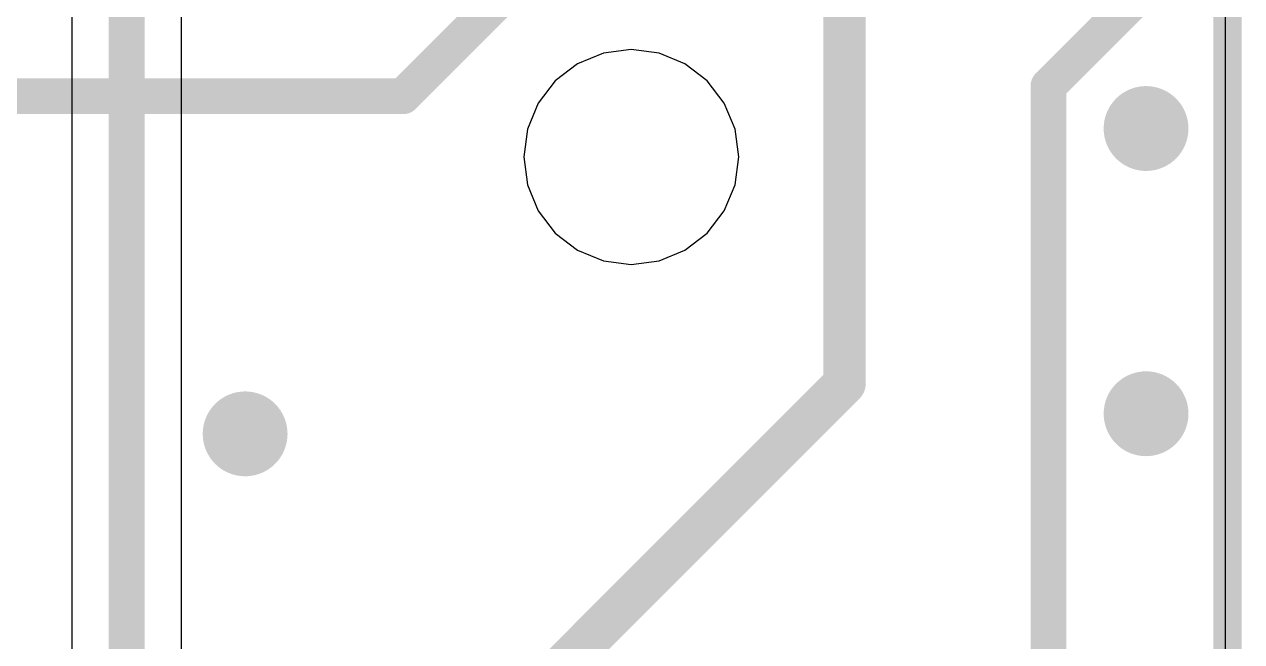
# Model space of a CAD drawing. Header units: millimetres. Extents: x 2.44 to 5.37, y 2.91 to 4.14.
# Drawn here: x 4.7865 to 5.1256, y 3.5032 to 3.675 of the extents above; entities that cross this region are included whole.
import ezdxf

# ---------------------------------------------------------------- set-up
doc = ezdxf.new("R2010")
doc.units = ezdxf.units.MM
doc.header["$MEASUREMENT"] = 0
for name, color, linetype in [('BottomLayer', 5, 'Continuous'), ('BottomOverlay', 54, 'Continuous'), ('MidLayer1', 16, 'Continuous'), ('MidLayer2', 76, 'Continuous'), ('MultiLayer', 9, 'Continuous'), ('TopLayer', 1, 'Continuous'), ('TopOverlay', 2, 'Continuous'), ('ViaHoleLayer', 16, 'Continuous')]:
    doc.layers.add(name, color=color, linetype=linetype)

# ---------------------------------------------------------------- blocks, each defined once
blk = doc.blocks.new('TFC____42')
at = {"layer": 'TopOverlay', "const_width": 0.01}
for points in [[(0.29182, 0.11982), (0.33382, 0.16182)], [(0.29182, -0.30312), (0.29182, 0.11982)]]:
    blk.add_lwpolyline(points, dxfattribs=at)
at = {"layer": 'TopOverlay', "const_width": 0.005}
blk.add_lwpolyline([(0.28932, 0.11982, 1), (0.29432, 0.11982, 1)], format="xyb", close=True, dxfattribs=at)
blk.add_lwpolyline([(0.28932, 0.11982, 1), (0.29432, 0.11982, 1)], format="xyb", close=True, dxfattribs=at)
blk = doc.blocks.new('ESP32_WROVER_B_50')
at = {"layer": 'BottomOverlay', "const_width": 0.00787}
blk.add_lwpolyline([(0, -0.95669), (0.70866, -0.95669)], dxfattribs=at)

msp = doc.modelspace()

# ---------------------------------------------------------------- linework, layer by layer
at = {"layer": 'BottomLayer'}
for p, q in [((5.121, 3.812), (5.121, 2.91224)), ((5.121, 3.812), (5.121, 2.99953)), ((4.79971, 3.76233), (4.79971, 3.41433)), ((4.83029, 3.408), (4.83029, 3.76233)), ((4.94782, 3.667), (4.9406, 3.66401)), ((4.95557, 3.66802), (4.94782, 3.667)), ((4.96332, 3.667), (4.95557, 3.66802)), ((4.97054, 3.66401), (4.96332, 3.667)), ((4.9406, 3.66401), (4.9344, 3.65925)), ((4.97674, 3.65925), (4.97054, 3.66401)), ((4.9344, 3.65925), (4.92964, 3.65305)), ((4.9815, 3.65305), (4.97674, 3.65925)), ((4.92964, 3.65305), (4.92665, 3.64583)), ((4.98449, 3.64583), (4.9815, 3.65305)), ((4.92665, 3.64583), (4.92563, 3.63808)), ((4.98551, 3.63808), (4.98449, 3.64583)), ((4.92563, 3.63808), (4.92665, 3.63033)), ((4.98449, 3.63033), (4.98551, 3.63808)), ((4.92665, 3.63033), (4.92964, 3.62311)), ((4.9815, 3.62311), (4.98449, 3.63033)), ((4.92964, 3.62311), (4.9344, 3.61691)), ((4.97674, 3.61691), (4.9815, 3.62311)), ((4.9344, 3.61691), (4.9406, 3.61215)), ((4.97054, 3.61215), (4.97674, 3.61691)), ((4.9406, 3.61215), (4.94782, 3.60916)), ((4.96332, 3.60916), (4.97054, 3.61215)), ((4.94782, 3.60916), (4.95557, 3.60814)), ((4.95557, 3.60814), (4.96332, 3.60916))]:
    msp.add_line(p, q, dxfattribs=at)
at = {"layer": 'BottomLayer', "const_width": 0.01}
msp.add_lwpolyline([(4.815, 3.408), (4.815, 3.8117)], dxfattribs=at)
at = {"layer": 'BottomLayer', "const_width": 0.01181}
for points in [[(5.09309, 3.646, 1), (5.10491, 3.646, 1)], [(5.09309, 3.5666, 1), (5.10491, 3.5666, 1)], [(4.84209, 3.561, 1), (4.85391, 3.561, 1)]]:
    msp.add_lwpolyline(points, format="xyb", close=True, dxfattribs=at)
at = {"layer": 'MidLayer1'}
for p, q in [((5.121, 3.812), (5.121, 2.91224)), ((5.121, 3.812), (5.121, 2.99953)), ((4.94782, 3.667), (4.9406, 3.66401)), ((4.95557, 3.66802), (4.94782, 3.667)), ((4.96332, 3.667), (4.95557, 3.66802)), ((4.97054, 3.66401), (4.96332, 3.667)), ((4.9406, 3.66401), (4.9344, 3.65925)), ((4.97674, 3.65925), (4.97054, 3.66401)), ((4.9344, 3.65925), (4.92964, 3.65305)), ((4.9815, 3.65305), (4.97674, 3.65925)), ((4.92964, 3.65305), (4.92665, 3.64583)), ((4.98449, 3.64583), (4.9815, 3.65305)), ((4.92665, 3.64583), (4.92563, 3.63808)), ((4.98551, 3.63808), (4.98449, 3.64583)), ((4.92563, 3.63808), (4.92665, 3.63033)), ((4.98449, 3.63033), (4.98551, 3.63808)), ((4.92665, 3.63033), (4.92964, 3.62311)), ((4.9815, 3.62311), (4.98449, 3.63033)), ((4.92964, 3.62311), (4.9344, 3.61691)), ((4.97674, 3.61691), (4.9815, 3.62311)), ((4.9344, 3.61691), (4.9406, 3.61215)), ((4.97054, 3.61215), (4.97674, 3.61691)), ((4.9406, 3.61215), (4.94782, 3.60916)), ((4.96332, 3.60916), (4.97054, 3.61215)), ((4.94782, 3.60916), (4.95557, 3.60814)), ((4.95557, 3.60814), (4.96332, 3.60916))]:
    msp.add_line(p, q, dxfattribs=at)
at = {"layer": 'MidLayer1', "const_width": 0.01181}
for points in [[(5.09309, 3.646, 1), (5.10491, 3.646, 1)], [(5.09309, 3.5666, 1), (5.10491, 3.5666, 1)], [(4.84209, 3.561, 1), (4.85391, 3.561, 1)]]:
    msp.add_lwpolyline(points, format="xyb", close=True, dxfattribs=at)
at = {"layer": 'MidLayer2'}
msp.add_line((5.121, 3.812), (5.121, 2.91224), dxfattribs=at)
for points, const_width in [([(4.892, 3.655), (4.965, 3.728)], 0.01), ([(5.015, 3.575), (5.015, 3.728)], 0.01181), ([(4.525, 3.655), (4.892, 3.655)], 0.01), ([(4.918, 3.478), (5.015, 3.575)], 0.01181)]:
    msp.add_lwpolyline(points, dxfattribs=dict(at, const_width=const_width))
for points, const_width in [([(4.8895, 3.655, 1), (4.8945, 3.655, 1)], 0.005), ([(4.8895, 3.655, 1), (4.8945, 3.655, 1)], 0.005), ([(5.09309, 3.646, 1), (5.10491, 3.646, 1)], 0.01181), ([(5.01205, 3.575, 1), (5.01795, 3.575, 1)], 0.00591), ([(5.01205, 3.575, 1), (5.01795, 3.575, 1)], 0.00591), ([(5.09309, 3.5666, 1), (5.10491, 3.5666, 1)], 0.01181), ([(4.84209, 3.561, 1), (4.85391, 3.561, 1)], 0.01181)]:
    msp.add_lwpolyline(points, format="xyb", close=True, dxfattribs=dict(at, const_width=const_width))
at = {"layer": 'MultiLayer', "const_width": 0.01181}
for points in [[(5.09309, 3.646, 1), (5.10491, 3.646, 1)], [(5.09309, 3.5666, 1), (5.10491, 3.5666, 1)], [(4.84209, 3.561, 1), (4.85391, 3.561, 1)]]:
    msp.add_lwpolyline(points, format="xyb", close=True, dxfattribs=at)
at = {"layer": 'TopLayer'}
for p, q in [((5.121, 3.812), (5.121, 2.91224)), ((5.121, 3.812), (5.121, 2.99953)), ((4.94782, 3.667), (4.9406, 3.66401)), ((4.95557, 3.66802), (4.94782, 3.667)), ((4.96332, 3.667), (4.95557, 3.66802)), ((4.97054, 3.66401), (4.96332, 3.667)), ((4.9406, 3.66401), (4.9344, 3.65925)), ((4.97674, 3.65925), (4.97054, 3.66401)), ((4.9344, 3.65925), (4.92964, 3.65305)), ((4.9815, 3.65305), (4.97674, 3.65925)), ((4.92964, 3.65305), (4.92665, 3.64583)), ((4.98449, 3.64583), (4.9815, 3.65305)), ((4.92665, 3.64583), (4.92563, 3.63808)), ((4.98551, 3.63808), (4.98449, 3.64583)), ((4.92563, 3.63808), (4.92665, 3.63033)), ((4.98449, 3.63033), (4.98551, 3.63808)), ((4.92665, 3.63033), (4.92964, 3.62311)), ((4.9815, 3.62311), (4.98449, 3.63033)), ((4.92964, 3.62311), (4.9344, 3.61691)), ((4.97674, 3.61691), (4.9815, 3.62311)), ((4.9344, 3.61691), (4.9406, 3.61215)), ((4.97054, 3.61215), (4.97674, 3.61691)), ((4.9406, 3.61215), (4.94782, 3.60916)), ((4.96332, 3.60916), (4.97054, 3.61215)), ((4.94782, 3.60916), (4.95557, 3.60814)), ((4.95557, 3.60814), (4.96332, 3.60916))]:
    msp.add_line(p, q, dxfattribs=at)
at = {"layer": 'TopLayer', "const_width": 0.01181}
for points in [[(5.09309, 3.646, 1), (5.10491, 3.646, 1)], [(5.09309, 3.5666, 1), (5.10491, 3.5666, 1)], [(4.84209, 3.561, 1), (4.85391, 3.561, 1)]]:
    msp.add_lwpolyline(points, format="xyb", close=True, dxfattribs=at)
at = {"layer": 'ViaHoleLayer', "const_width": 0.00591}
for points in [[(5.09605, 3.646, 1), (5.10195, 3.646, 1)], [(5.09605, 3.5666, 1), (5.10195, 3.5666, 1)], [(4.84505, 3.561, 1), (4.85095, 3.561, 1)]]:
    msp.add_lwpolyline(points, format="xyb", close=True, dxfattribs=at)

# ---------------------------------------------------------------- block references
msp.add_blockref('TFC____42', (4.78, 3.538))
at = {"rotation": 90}
msp.add_blockref('ESP32_WROVER_B_50', (4.165, 3.10304), dxfattribs=at)

doc.saveas('drawing.dxf')
